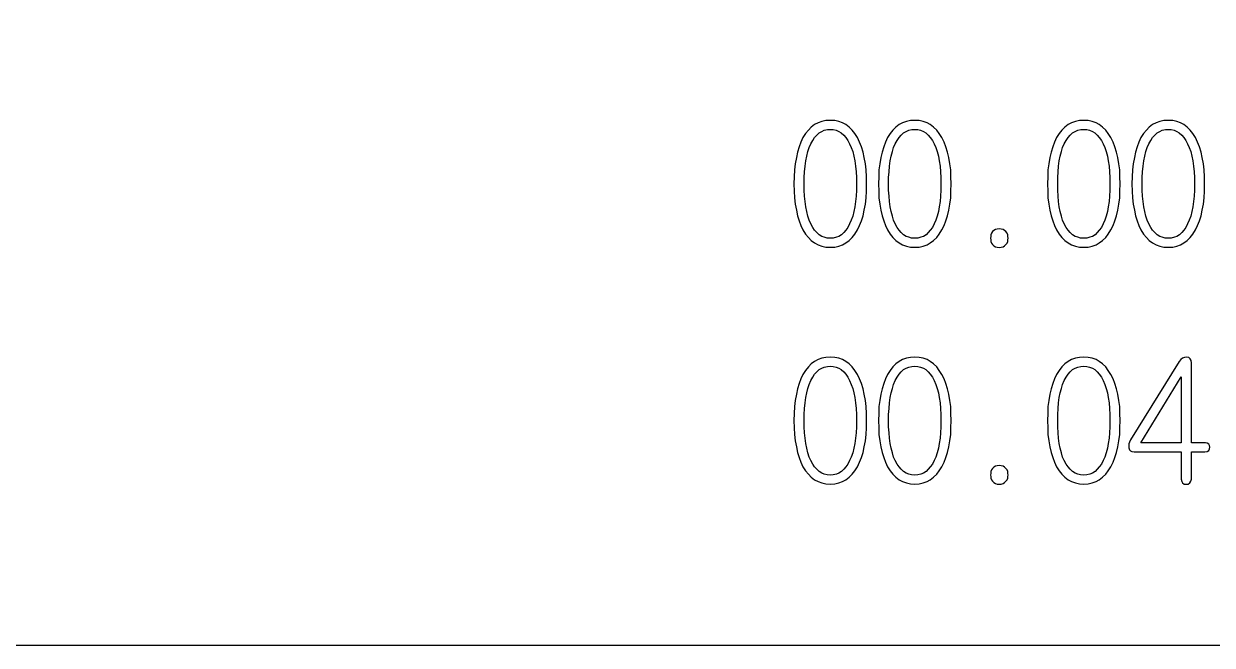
# Model space of a CAD drawing. Extents: x -5 to 108, y -42 to 54.
# Drawn here: x 12.75 to 25.51, y -41.91 to -35.24 of the extents above; entities that cross this region are included whole.
import ezdxf

# ---------------------------------------------------------------- set-up
doc = ezdxf.new("R2010")
doc.units = 0
doc.layers.add('DRILL_GDO', color=1, linetype='CONTINUOUS')

msp = doc.modelspace()

# ---------------------------------------------------------------- linework, layer by layer
at = {"layer": 'DRILL_GDO'}
for points in [[(0, -41.91), (107.95, -41.91), (107.95, -13.97), (0, -13.97), (0, -41.91)], [(21.40966, -36.27882), (21.3614, -36.28136), (21.31822, -36.29152), (21.27758, -36.30422), (21.23948, -36.32454), (21.20392, -36.35248), (21.17344, -36.38296), (21.14296, -36.42106), (21.11502, -36.46424), (21.09216, -36.5125), (21.07438, -36.5633), (21.0566, -36.61918), (21.0439, -36.6776), (21.0312, -36.74364), (21.02358, -36.80968), (21.02104, -36.88334), (21.0185, -36.95954), (21.02104, -37.03828), (21.02358, -37.1094), (21.0312, -37.17798), (21.0439, -37.24148), (21.0566, -37.30244), (21.07438, -37.35578), (21.09216, -37.40658), (21.11502, -37.45484), (21.14296, -37.49802), (21.17344, -37.53612), (21.20392, -37.5666), (21.23948, -37.59454), (21.27758, -37.61486), (21.31822, -37.62756), (21.3614, -37.63772), (21.40966, -37.64026), (21.45538, -37.63772), (21.49856, -37.62756), (21.5392, -37.61486), (21.57476, -37.59454), (21.61032, -37.5666), (21.64334, -37.53612), (21.67128, -37.49802), (21.69922, -37.45484), (21.72208, -37.40658), (21.7424, -37.35578), (21.76018, -37.30244), (21.77288, -37.24148), (21.78558, -37.17798), (21.7932, -37.1094), (21.79574, -37.03828), (21.79828, -36.95954), (21.79574, -36.88334), (21.7932, -36.80968), (21.78558, -36.74364), (21.77288, -36.6776), (21.76018, -36.61918), (21.7424, -36.5633), (21.72208, -36.5125), (21.69922, -36.46424), (21.67128, -36.42106), (21.64334, -36.38296), (21.61032, -36.35248), (21.57476, -36.32454), (21.5392, -36.30422), (21.49856, -36.29152), (21.45538, -36.28136), (21.40966, -36.27882)], [(22.31644, -36.27882), (22.26818, -36.28136), (22.225, -36.29152), (22.18436, -36.30422), (22.14626, -36.32454), (22.1107, -36.35248), (22.08022, -36.38296), (22.04974, -36.42106), (22.0218, -36.46424), (21.99894, -36.5125), (21.98116, -36.5633), (21.96338, -36.61918), (21.95068, -36.6776), (21.93798, -36.74364), (21.93036, -36.80968), (21.92782, -36.88334), (21.92528, -36.95954), (21.92782, -37.03828), (21.93036, -37.1094), (21.93798, -37.17798), (21.95068, -37.24148), (21.96338, -37.30244), (21.98116, -37.35578), (21.99894, -37.40658), (22.0218, -37.45484), (22.04974, -37.49802), (22.08022, -37.53612), (22.1107, -37.5666), (22.14626, -37.59454), (22.18436, -37.61486), (22.225, -37.62756), (22.26818, -37.63772), (22.31644, -37.64026), (22.36216, -37.63772), (22.40534, -37.62756), (22.44598, -37.61486), (22.48154, -37.59454), (22.5171, -37.5666), (22.55012, -37.53612), (22.57806, -37.49802), (22.606, -37.45484), (22.62886, -37.40658), (22.64918, -37.35578), (22.66696, -37.30244), (22.67966, -37.24148), (22.69236, -37.17798), (22.69998, -37.1094), (22.70252, -37.03828), (22.70506, -36.95954), (22.70252, -36.88334), (22.69998, -36.80968), (22.69236, -36.74364), (22.67966, -36.6776), (22.66696, -36.61918), (22.64918, -36.5633), (22.62886, -36.5125), (22.606, -36.46424), (22.57806, -36.42106), (22.55012, -36.38296), (22.5171, -36.35248), (22.48154, -36.32454), (22.44598, -36.30422), (22.40534, -36.29152), (22.36216, -36.28136), (22.31644, -36.27882)], [(24.13, -36.27882), (24.08174, -36.28136), (24.03856, -36.29152), (23.99792, -36.30422), (23.95982, -36.32454), (23.92426, -36.35248), (23.89378, -36.38296), (23.8633, -36.42106), (23.83536, -36.46424), (23.8125, -36.5125), (23.79472, -36.5633), (23.77694, -36.61918), (23.76424, -36.6776), (23.75154, -36.74364), (23.74392, -36.80968), (23.74138, -36.88334), (23.73884, -36.95954), (23.74138, -37.03828), (23.74392, -37.1094), (23.75154, -37.17798), (23.76424, -37.24148), (23.77694, -37.30244), (23.79472, -37.35578), (23.8125, -37.40658), (23.83536, -37.45484), (23.8633, -37.49802), (23.89378, -37.53612), (23.92426, -37.5666), (23.95982, -37.59454), (23.99792, -37.61486), (24.03856, -37.62756), (24.08174, -37.63772), (24.13, -37.64026), (24.17572, -37.63772), (24.2189, -37.62756), (24.25954, -37.61486), (24.2951, -37.59454), (24.33066, -37.5666), (24.36368, -37.53612), (24.39162, -37.49802), (24.41956, -37.45484), (24.44242, -37.40658), (24.46274, -37.35578), (24.48052, -37.30244), (24.49322, -37.24148), (24.50592, -37.17798), (24.51354, -37.1094), (24.51608, -37.03828), (24.51862, -36.95954), (24.51608, -36.88334), (24.51354, -36.80968), (24.50592, -36.74364), (24.49322, -36.6776), (24.48052, -36.61918), (24.46274, -36.5633), (24.44242, -36.5125), (24.41956, -36.46424), (24.39162, -36.42106), (24.36368, -36.38296), (24.33066, -36.35248), (24.2951, -36.32454), (24.25954, -36.30422), (24.2189, -36.29152), (24.17572, -36.28136), (24.13, -36.27882)], [(25.03678, -36.27882), (24.98852, -36.28136), (24.94534, -36.29152), (24.9047, -36.30422), (24.8666, -36.32454), (24.83104, -36.35248), (24.80056, -36.38296), (24.77008, -36.42106), (24.74214, -36.46424), (24.71928, -36.5125), (24.7015, -36.5633), (24.68372, -36.61918), (24.67102, -36.6776), (24.65832, -36.74364), (24.6507, -36.80968), (24.64816, -36.88334), (24.64562, -36.95954), (24.64816, -37.03828), (24.6507, -37.1094), (24.65832, -37.17798), (24.67102, -37.24148), (24.68372, -37.30244), (24.7015, -37.35578), (24.71928, -37.40658), (24.74214, -37.45484), (24.77008, -37.49802), (24.80056, -37.53612), (24.83104, -37.5666), (24.8666, -37.59454), (24.9047, -37.61486), (24.94534, -37.62756), (24.98852, -37.63772), (25.03678, -37.64026), (25.0825, -37.63772), (25.12568, -37.62756), (25.16632, -37.61486), (25.20188, -37.59454), (25.23744, -37.5666), (25.27046, -37.53612), (25.2984, -37.49802), (25.32634, -37.45484), (25.3492, -37.40658), (25.36952, -37.35578), (25.3873, -37.30244), (25.4, -37.24148), (25.4127, -37.17798), (25.42032, -37.1094), (25.42286, -37.03828), (25.4254, -36.95954), (25.42286, -36.88334), (25.42032, -36.80968), (25.4127, -36.74364), (25.4, -36.6776), (25.3873, -36.61918), (25.36952, -36.5633), (25.3492, -36.5125), (25.32634, -36.46424), (25.2984, -36.42106), (25.27046, -36.38296), (25.23744, -36.35248), (25.20188, -36.32454), (25.16632, -36.30422), (25.12568, -36.29152), (25.0825, -36.28136), (25.03678, -36.27882)], [(21.40966, -36.37534), (21.44014, -36.37788), (21.47062, -36.3855), (21.5011, -36.3982), (21.5265, -36.41344), (21.5519, -36.4363), (21.57476, -36.4617), (21.59762, -36.49472), (21.6154, -36.53028), (21.63318, -36.57092), (21.64842, -36.6141), (21.66112, -36.66236), (21.67128, -36.71316), (21.6789, -36.76904), (21.68398, -36.83), (21.68906, -36.8935), (21.68906, -36.95954), (21.68906, -37.02812), (21.68398, -37.09162), (21.6789, -37.15004), (21.67128, -37.20592), (21.66112, -37.25672), (21.64842, -37.30498), (21.63318, -37.3507), (21.6154, -37.3888), (21.59762, -37.4269), (21.57476, -37.45738), (21.5519, -37.48278), (21.52904, -37.50564), (21.5011, -37.52342), (21.47316, -37.53358), (21.44014, -37.5412), (21.40966, -37.54374), (21.3741, -37.5412), (21.34362, -37.53358), (21.31568, -37.52342), (21.28774, -37.50564), (21.26234, -37.48278), (21.23948, -37.45738), (21.21916, -37.4269), (21.19884, -37.3888), (21.18106, -37.3507), (21.16836, -37.30498), (21.15566, -37.25672), (21.1455, -37.20592), (21.13788, -37.15004), (21.1328, -37.09162), (21.12772, -37.02812), (21.12772, -36.95954), (21.12772, -36.8935), (21.1328, -36.83), (21.13788, -36.76904), (21.1455, -36.71316), (21.15566, -36.66236), (21.16836, -36.6141), (21.18106, -36.57092), (21.19884, -36.53028), (21.21916, -36.49472), (21.23948, -36.4617), (21.26234, -36.4363), (21.28774, -36.41344), (21.31568, -36.3982), (21.34362, -36.3855), (21.37664, -36.37788), (21.40966, -36.37534)], [(22.31644, -36.37534), (22.34692, -36.37788), (22.3774, -36.3855), (22.40788, -36.3982), (22.43328, -36.41344), (22.45868, -36.4363), (22.48154, -36.4617), (22.5044, -36.49472), (22.52218, -36.53028), (22.53996, -36.57092), (22.5552, -36.6141), (22.5679, -36.66236), (22.57806, -36.71316), (22.58568, -36.76904), (22.59076, -36.83), (22.59584, -36.8935), (22.59584, -36.95954), (22.59584, -37.02812), (22.59076, -37.09162), (22.58568, -37.15004), (22.57806, -37.20592), (22.5679, -37.25672), (22.5552, -37.30498), (22.53996, -37.3507), (22.52218, -37.3888), (22.5044, -37.4269), (22.48154, -37.45738), (22.45868, -37.48278), (22.43582, -37.50564), (22.40788, -37.52342), (22.37994, -37.53358), (22.34692, -37.5412), (22.31644, -37.54374), (22.28088, -37.5412), (22.2504, -37.53358), (22.22246, -37.52342), (22.19452, -37.50564), (22.16912, -37.48278), (22.14626, -37.45738), (22.12594, -37.4269), (22.10562, -37.3888), (22.08784, -37.3507), (22.07514, -37.30498), (22.06244, -37.25672), (22.05228, -37.20592), (22.04466, -37.15004), (22.03958, -37.09162), (22.0345, -37.02812), (22.0345, -36.95954), (22.0345, -36.8935), (22.03958, -36.83), (22.04466, -36.76904), (22.05228, -36.71316), (22.06244, -36.66236), (22.07514, -36.6141), (22.08784, -36.57092), (22.10562, -36.53028), (22.12594, -36.49472), (22.14626, -36.4617), (22.16912, -36.4363), (22.19452, -36.41344), (22.22246, -36.3982), (22.2504, -36.3855), (22.28342, -36.37788), (22.31644, -36.37534)], [(24.13, -36.37534), (24.16048, -36.37788), (24.19096, -36.3855), (24.22144, -36.3982), (24.24684, -36.41344), (24.27224, -36.4363), (24.2951, -36.4617), (24.31796, -36.49472), (24.33574, -36.53028), (24.35352, -36.57092), (24.36876, -36.6141), (24.38146, -36.66236), (24.39162, -36.71316), (24.39924, -36.76904), (24.40432, -36.83), (24.4094, -36.8935), (24.4094, -36.95954), (24.4094, -37.02812), (24.40432, -37.09162), (24.39924, -37.15004), (24.39162, -37.20592), (24.38146, -37.25672), (24.36876, -37.30498), (24.35352, -37.3507), (24.33574, -37.3888), (24.31796, -37.4269), (24.2951, -37.45738), (24.27224, -37.48278), (24.24938, -37.50564), (24.22144, -37.52342), (24.1935, -37.53358), (24.16048, -37.5412), (24.13, -37.54374), (24.09444, -37.5412), (24.06396, -37.53358), (24.03602, -37.52342), (24.00808, -37.50564), (23.98268, -37.48278), (23.95982, -37.45738), (23.9395, -37.4269), (23.91918, -37.3888), (23.9014, -37.3507), (23.8887, -37.30498), (23.876, -37.25672), (23.86584, -37.20592), (23.85822, -37.15004), (23.85314, -37.09162), (23.84806, -37.02812), (23.84806, -36.95954), (23.84806, -36.8935), (23.85314, -36.83), (23.85822, -36.76904), (23.86584, -36.71316), (23.876, -36.66236), (23.8887, -36.6141), (23.9014, -36.57092), (23.91918, -36.53028), (23.9395, -36.49472), (23.95982, -36.4617), (23.98268, -36.4363), (24.00808, -36.41344), (24.03602, -36.3982), (24.06396, -36.3855), (24.09698, -36.37788), (24.13, -36.37534)], [(25.03678, -36.37534), (25.06726, -36.37788), (25.09774, -36.3855), (25.12822, -36.3982), (25.15362, -36.41344), (25.17902, -36.4363), (25.20188, -36.4617), (25.22474, -36.49472), (25.24252, -36.53028), (25.2603, -36.57092), (25.27554, -36.6141), (25.28824, -36.66236), (25.2984, -36.71316), (25.30602, -36.76904), (25.3111, -36.83), (25.31618, -36.8935), (25.31618, -36.95954), (25.31618, -37.02812), (25.3111, -37.09162), (25.30602, -37.15004), (25.2984, -37.20592), (25.28824, -37.25672), (25.27554, -37.30498), (25.2603, -37.3507), (25.24252, -37.3888), (25.22474, -37.4269), (25.20188, -37.45738), (25.17902, -37.48278), (25.15616, -37.50564), (25.12822, -37.52342), (25.10028, -37.53358), (25.06726, -37.5412), (25.03678, -37.54374), (25.00122, -37.5412), (24.97074, -37.53358), (24.9428, -37.52342), (24.91486, -37.50564), (24.88946, -37.48278), (24.8666, -37.45738), (24.84628, -37.4269), (24.82596, -37.3888), (24.80818, -37.3507), (24.79548, -37.30498), (24.78278, -37.25672), (24.77262, -37.20592), (24.765, -37.15004), (24.75992, -37.09162), (24.75484, -37.02812), (24.75484, -36.95954), (24.75484, -36.8935), (24.75992, -36.83), (24.765, -36.76904), (24.77262, -36.71316), (24.78278, -36.66236), (24.79548, -36.6141), (24.80818, -36.57092), (24.82596, -36.53028), (24.84628, -36.49472), (24.8666, -36.4617), (24.88946, -36.4363), (24.91486, -36.41344), (24.9428, -36.3982), (24.97074, -36.3855), (25.00376, -36.37788), (25.03678, -36.37534)], [(23.22322, -37.44214), (23.20036, -37.44468), (23.18004, -37.44976), (23.1648, -37.45992), (23.14956, -37.47262), (23.1394, -37.48786), (23.13178, -37.50564), (23.12924, -37.52342), (23.1267, -37.54374), (23.12924, -37.56152), (23.13178, -37.5793), (23.1394, -37.59708), (23.14956, -37.60978), (23.1648, -37.62502), (23.18004, -37.63518), (23.20036, -37.64026), (23.22322, -37.6428), (23.24354, -37.64026), (23.26386, -37.63518), (23.2791, -37.62502), (23.2918, -37.60978), (23.3045, -37.59708), (23.31212, -37.5793), (23.31466, -37.56152), (23.3172, -37.54374), (23.31466, -37.52342), (23.31212, -37.50564), (23.3045, -37.48786), (23.2918, -37.47262), (23.2791, -37.45992), (23.26386, -37.44976), (23.24354, -37.44468), (23.22322, -37.44214)], [(21.40966, -38.81882), (21.3614, -38.82136), (21.31822, -38.83152), (21.27758, -38.84422), (21.23948, -38.86454), (21.20392, -38.89248), (21.17344, -38.92296), (21.14296, -38.96106), (21.11502, -39.00424), (21.09216, -39.0525), (21.07438, -39.1033), (21.0566, -39.15918), (21.0439, -39.2176), (21.0312, -39.28364), (21.02358, -39.34968), (21.02104, -39.42334), (21.0185, -39.49954), (21.02104, -39.57828), (21.02358, -39.6494), (21.0312, -39.71798), (21.0439, -39.78148), (21.0566, -39.84244), (21.07438, -39.89578), (21.09216, -39.94658), (21.11502, -39.99484), (21.14296, -40.03802), (21.17344, -40.07612), (21.20392, -40.1066), (21.23948, -40.13454), (21.27758, -40.15486), (21.31822, -40.16756), (21.3614, -40.17772), (21.40966, -40.18026), (21.45538, -40.17772), (21.49856, -40.16756), (21.5392, -40.15486), (21.57476, -40.13454), (21.61032, -40.1066), (21.64334, -40.07612), (21.67128, -40.03802), (21.69922, -39.99484), (21.72208, -39.94658), (21.7424, -39.89578), (21.76018, -39.84244), (21.77288, -39.78148), (21.78558, -39.71798), (21.7932, -39.6494), (21.79574, -39.57828), (21.79828, -39.49954), (21.79574, -39.42334), (21.7932, -39.34968), (21.78558, -39.28364), (21.77288, -39.2176), (21.76018, -39.15918), (21.7424, -39.1033), (21.72208, -39.0525), (21.69922, -39.00424), (21.67128, -38.96106), (21.64334, -38.92296), (21.61032, -38.89248), (21.57476, -38.86454), (21.5392, -38.84422), (21.49856, -38.83152), (21.45538, -38.82136), (21.40966, -38.81882)], [(22.31644, -38.81882), (22.26818, -38.82136), (22.225, -38.83152), (22.18436, -38.84422), (22.14626, -38.86454), (22.1107, -38.89248), (22.08022, -38.92296), (22.04974, -38.96106), (22.0218, -39.00424), (21.99894, -39.0525), (21.98116, -39.1033), (21.96338, -39.15918), (21.95068, -39.2176), (21.93798, -39.28364), (21.93036, -39.34968), (21.92782, -39.42334), (21.92528, -39.49954), (21.92782, -39.57828), (21.93036, -39.6494), (21.93798, -39.71798), (21.95068, -39.78148), (21.96338, -39.84244), (21.98116, -39.89578), (21.99894, -39.94658), (22.0218, -39.99484), (22.04974, -40.03802), (22.08022, -40.07612), (22.1107, -40.1066), (22.14626, -40.13454), (22.18436, -40.15486), (22.225, -40.16756), (22.26818, -40.17772), (22.31644, -40.18026), (22.36216, -40.17772), (22.40534, -40.16756), (22.44598, -40.15486), (22.48154, -40.13454), (22.5171, -40.1066), (22.55012, -40.07612), (22.57806, -40.03802), (22.606, -39.99484), (22.62886, -39.94658), (22.64918, -39.89578), (22.66696, -39.84244), (22.67966, -39.78148), (22.69236, -39.71798), (22.69998, -39.6494), (22.70252, -39.57828), (22.70506, -39.49954), (22.70252, -39.42334), (22.69998, -39.34968), (22.69236, -39.28364), (22.67966, -39.2176), (22.66696, -39.15918), (22.64918, -39.1033), (22.62886, -39.0525), (22.606, -39.00424), (22.57806, -38.96106), (22.55012, -38.92296), (22.5171, -38.89248), (22.48154, -38.86454), (22.44598, -38.84422), (22.40534, -38.83152), (22.36216, -38.82136), (22.31644, -38.81882)], [(24.13, -38.81882), (24.08174, -38.82136), (24.03856, -38.83152), (23.99792, -38.84422), (23.95982, -38.86454), (23.92426, -38.89248), (23.89378, -38.92296), (23.8633, -38.96106), (23.83536, -39.00424), (23.8125, -39.0525), (23.79472, -39.1033), (23.77694, -39.15918), (23.76424, -39.2176), (23.75154, -39.28364), (23.74392, -39.34968), (23.74138, -39.42334), (23.73884, -39.49954), (23.74138, -39.57828), (23.74392, -39.6494), (23.75154, -39.71798), (23.76424, -39.78148), (23.77694, -39.84244), (23.79472, -39.89578), (23.8125, -39.94658), (23.83536, -39.99484), (23.8633, -40.03802), (23.89378, -40.07612), (23.92426, -40.1066), (23.95982, -40.13454), (23.99792, -40.15486), (24.03856, -40.16756), (24.08174, -40.17772), (24.13, -40.18026), (24.17572, -40.17772), (24.2189, -40.16756), (24.25954, -40.15486), (24.2951, -40.13454), (24.33066, -40.1066), (24.36368, -40.07612), (24.39162, -40.03802), (24.41956, -39.99484), (24.44242, -39.94658), (24.46274, -39.89578), (24.48052, -39.84244), (24.49322, -39.78148), (24.50592, -39.71798), (24.51354, -39.6494), (24.51608, -39.57828), (24.51862, -39.49954), (24.51608, -39.42334), (24.51354, -39.34968), (24.50592, -39.28364), (24.49322, -39.2176), (24.48052, -39.15918), (24.46274, -39.1033), (24.44242, -39.0525), (24.41956, -39.00424), (24.39162, -38.96106), (24.36368, -38.92296), (24.33066, -38.89248), (24.2951, -38.86454), (24.25954, -38.84422), (24.2189, -38.83152), (24.17572, -38.82136), (24.13, -38.81882)], [(25.15108, -38.86708), (24.63038, -39.70782), (24.61768, -39.73068), (24.6126, -39.751), (24.61006, -39.77132), (24.61006, -39.79164), (24.61768, -39.81196), (24.63038, -39.82466), (24.64562, -39.83228), (24.66848, -39.83482), (25.17394, -39.83482), (25.17394, -40.12692), (25.17902, -40.15232), (25.18918, -40.16756), (25.20696, -40.18026), (25.22982, -40.1828), (25.2476, -40.18026), (25.26538, -40.16756), (25.27808, -40.14978), (25.28316, -40.12692), (25.28316, -39.83482), (25.42794, -39.83482), (25.4508, -39.83228), (25.46858, -39.81958), (25.47874, -39.80434), (25.48128, -39.78656), (25.47874, -39.76878), (25.46858, -39.75354), (25.45334, -39.74084), (25.43302, -39.7383), (25.28316, -39.7383), (25.28316, -38.87978), (25.28062, -38.85438), (25.27046, -38.8366), (25.25522, -38.8239), (25.2349, -38.81882), (25.2095, -38.82136), (25.18918, -38.82898), (25.16886, -38.84422), (25.15108, -38.86708)], [(21.40966, -38.91534), (21.44014, -38.91788), (21.47062, -38.9255), (21.5011, -38.9382), (21.5265, -38.95344), (21.5519, -38.9763), (21.57476, -39.0017), (21.59762, -39.03472), (21.6154, -39.07028), (21.63318, -39.11092), (21.64842, -39.1541), (21.66112, -39.20236), (21.67128, -39.25316), (21.6789, -39.30904), (21.68398, -39.37), (21.68906, -39.4335), (21.68906, -39.49954), (21.68906, -39.56812), (21.68398, -39.63162), (21.6789, -39.69004), (21.67128, -39.74592), (21.66112, -39.79672), (21.64842, -39.84498), (21.63318, -39.8907), (21.6154, -39.9288), (21.59762, -39.9669), (21.57476, -39.99738), (21.5519, -40.02278), (21.52904, -40.04564), (21.5011, -40.06342), (21.47316, -40.07358), (21.44014, -40.0812), (21.40966, -40.08374), (21.3741, -40.0812), (21.34362, -40.07358), (21.31568, -40.06342), (21.28774, -40.04564), (21.26234, -40.02278), (21.23948, -39.99738), (21.21916, -39.9669), (21.19884, -39.9288), (21.18106, -39.8907), (21.16836, -39.84498), (21.15566, -39.79672), (21.1455, -39.74592), (21.13788, -39.69004), (21.1328, -39.63162), (21.12772, -39.56812), (21.12772, -39.49954), (21.12772, -39.4335), (21.1328, -39.37), (21.13788, -39.30904), (21.1455, -39.25316), (21.15566, -39.20236), (21.16836, -39.1541), (21.18106, -39.11092), (21.19884, -39.07028), (21.21916, -39.03472), (21.23948, -39.0017), (21.26234, -38.9763), (21.28774, -38.95344), (21.31568, -38.9382), (21.34362, -38.9255), (21.37664, -38.91788), (21.40966, -38.91534)], [(22.31644, -38.91534), (22.34692, -38.91788), (22.3774, -38.9255), (22.40788, -38.9382), (22.43328, -38.95344), (22.45868, -38.9763), (22.48154, -39.0017), (22.5044, -39.03472), (22.52218, -39.07028), (22.53996, -39.11092), (22.5552, -39.1541), (22.5679, -39.20236), (22.57806, -39.25316), (22.58568, -39.30904), (22.59076, -39.37), (22.59584, -39.4335), (22.59584, -39.49954), (22.59584, -39.56812), (22.59076, -39.63162), (22.58568, -39.69004), (22.57806, -39.74592), (22.5679, -39.79672), (22.5552, -39.84498), (22.53996, -39.8907), (22.52218, -39.9288), (22.5044, -39.9669), (22.48154, -39.99738), (22.45868, -40.02278), (22.43582, -40.04564), (22.40788, -40.06342), (22.37994, -40.07358), (22.34692, -40.0812), (22.31644, -40.08374), (22.28088, -40.0812), (22.2504, -40.07358), (22.22246, -40.06342), (22.19452, -40.04564), (22.16912, -40.02278), (22.14626, -39.99738), (22.12594, -39.9669), (22.10562, -39.9288), (22.08784, -39.8907), (22.07514, -39.84498), (22.06244, -39.79672), (22.05228, -39.74592), (22.04466, -39.69004), (22.03958, -39.63162), (22.0345, -39.56812), (22.0345, -39.49954), (22.0345, -39.4335), (22.03958, -39.37), (22.04466, -39.30904), (22.05228, -39.25316), (22.06244, -39.20236), (22.07514, -39.1541), (22.08784, -39.11092), (22.10562, -39.07028), (22.12594, -39.03472), (22.14626, -39.0017), (22.16912, -38.9763), (22.19452, -38.95344), (22.22246, -38.9382), (22.2504, -38.9255), (22.28342, -38.91788), (22.31644, -38.91534)], [(24.13, -38.91534), (24.16048, -38.91788), (24.19096, -38.9255), (24.22144, -38.9382), (24.24684, -38.95344), (24.27224, -38.9763), (24.2951, -39.0017), (24.31796, -39.03472), (24.33574, -39.07028), (24.35352, -39.11092), (24.36876, -39.1541), (24.38146, -39.20236), (24.39162, -39.25316), (24.39924, -39.30904), (24.40432, -39.37), (24.4094, -39.4335), (24.4094, -39.49954), (24.4094, -39.56812), (24.40432, -39.63162), (24.39924, -39.69004), (24.39162, -39.74592), (24.38146, -39.79672), (24.36876, -39.84498), (24.35352, -39.8907), (24.33574, -39.9288), (24.31796, -39.9669), (24.2951, -39.99738), (24.27224, -40.02278), (24.24938, -40.04564), (24.22144, -40.06342), (24.1935, -40.07358), (24.16048, -40.0812), (24.13, -40.08374), (24.09444, -40.0812), (24.06396, -40.07358), (24.03602, -40.06342), (24.00808, -40.04564), (23.98268, -40.02278), (23.95982, -39.99738), (23.9395, -39.9669), (23.91918, -39.9288), (23.9014, -39.8907), (23.8887, -39.84498), (23.876, -39.79672), (23.86584, -39.74592), (23.85822, -39.69004), (23.85314, -39.63162), (23.84806, -39.56812), (23.84806, -39.49954), (23.84806, -39.4335), (23.85314, -39.37), (23.85822, -39.30904), (23.86584, -39.25316), (23.876, -39.20236), (23.8887, -39.1541), (23.9014, -39.11092), (23.91918, -39.07028), (23.9395, -39.03472), (23.95982, -39.0017), (23.98268, -38.9763), (24.00808, -38.95344), (24.03602, -38.9382), (24.06396, -38.9255), (24.09698, -38.91788), (24.13, -38.91534)], [(25.17394, -39.03218), (25.17394, -39.7383), (24.7396, -39.7383), (25.17394, -39.03218)], [(23.22322, -39.98214), (23.20036, -39.98468), (23.18004, -39.98976), (23.1648, -39.99992), (23.14956, -40.01262), (23.1394, -40.02786), (23.13178, -40.04564), (23.12924, -40.06342), (23.1267, -40.08374), (23.12924, -40.10152), (23.13178, -40.1193), (23.1394, -40.13708), (23.14956, -40.14978), (23.1648, -40.16502), (23.18004, -40.17518), (23.20036, -40.18026), (23.22322, -40.1828), (23.24354, -40.18026), (23.26386, -40.17518), (23.2791, -40.16502), (23.2918, -40.14978), (23.3045, -40.13708), (23.31212, -40.1193), (23.31466, -40.10152), (23.3172, -40.08374), (23.31466, -40.06342), (23.31212, -40.04564), (23.3045, -40.02786), (23.2918, -40.01262), (23.2791, -39.99992), (23.26386, -39.98976), (23.24354, -39.98468), (23.22322, -39.98214)]]:
    msp.add_lwpolyline(points, dxfattribs=at)

doc.saveas('drawing.dxf')
